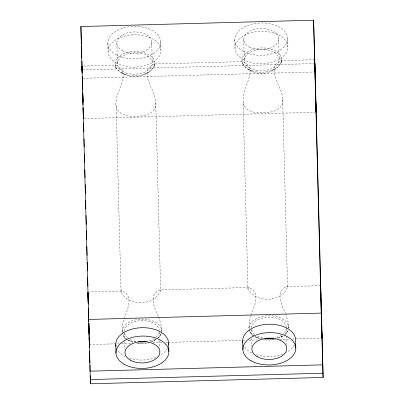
<?xml version="1.0" encoding="UTF-8"?>
<svg xmlns="http://www.w3.org/2000/svg" width="404" height="404" viewBox="0 0 404 404"><rect width="100%" height="100%" fill="white"/><g stroke="black" fill="none" stroke-linecap="round" stroke-linejoin="round"><path stroke-width="0.3" stroke-dasharray="2.02 1.52" d="M158.626 317.115L161.009 324.341L161.686 331.517A19.836 12.13 -1.5 0 0 141.516 319.195A19.836 12.13 -1.5 0 0 122.094 332.598L122.311 325.77L123.993 319.155M285.547 313.656L287.931 320.882L288.602 328.058A19.836 12.13 -1.5 0 0 268.933 315.726A19.836 12.13 -1.5 0 0 248.96 328.533L249.233 322.311L250.914 315.696M314.676 59.787L281.113 60.524C263.999 68.493 283.154 86.966 282.643 99.273L287.562 287.133C281.26 302.702 255.712 303.449 247.955 288.643L243.062 101.788C242.41 91.597 248.788 82.714 250.116 72.856C250.505 68.079 247.374 62.307 242.405 61.605L154.192 63.983C137.926 71.255 154.54 88.996 155.459 100.253C158.691 112.504 145.309 116.761 135.749 116.18C125.881 117.387 113.14 112.539 116.317 100.318C117.109 89.466 131.78 70.942 115.483 65.064L82.608 66.11M282.643 99.273C283.8 110.135 271.089 113.115 262.671 112.726C254.99 113.201 243.602 111.453 243.062 101.788M161.534 331.179L161.661 329.411M288.411 328.306L288.577 325.952M154.671 63.716C153.374 72.104 142.844 76.341 135.244 76.972C127.639 76.8 117.569 73.205 115.145 65.387L115.483 65.064M281.593 60.262C280.295 68.645 269.766 72.882 262.161 73.513C254.56 73.341 244.486 69.746 242.062 61.928L242.405 61.605M155.722 102.732L160.641 290.592C154.343 306.161 128.795 306.904 121.033 292.102L116.14 105.247M157.368 338.572L158.833 337.335L160.853 334.527L161.368 332.32M124.174 318.599C127.26 310.08 134.375 295.602 121.826 290.946L87.905 292.082M251.096 315.14C254.177 306.621 261.292 292.142 248.743 287.486L159.979 289.915C147.869 294.44 154.646 308.595 158.403 316.554M160.974 333.871L160.1 335.704L157.944 338.032M287.895 330.411L287.022 332.245L284.29 335.113M121.574 72.978L125.583 74.402A19.836 12.13 -1.5 0 0 144.743 73.882C148.879 72.382 152.399 69.584 154.525 65.716M248.49 69.518L252.505 70.942A19.836 12.13 -1.5 0 0 271.665 70.422C275.801 68.922 279.315 66.125 281.447 62.256M287.774 331.068L284.865 334.573M155.732 339.774L151.758 341.678L156.944 338.825M282.654 336.315L278.674 338.219L283.861 335.365M144.743 73.882L148.667 72.24M271.665 70.422L275.584 68.781M155.666 339.577L151.778 340.966L149.44 341.375M282.583 336.118L278.699 337.507L276.361 337.916M320.589 285.739L286.901 286.456C274.791 290.981 281.568 305.136 285.325 313.095M121.826 290.946L121.023 291.441L121.033 292.102M248.743 287.486L247.945 287.986L247.955 288.643M82.805 69.897L314.231 63.59M83.027 78.265L313.822 71.973M84.057 118.564L314.852 112.277M89.345 344.536L118.983 343.728M121.503 343.658L131.593 343.385M136.638 343.249L149.253 342.905M153.035 342.799L162.494 342.541M165.645 342.456L167.539 342.405M168.17 342.39L245.728 340.274M248.884 340.188L257.08 339.966M263.388 339.794L275.998 339.451M279.78 339.345L289.239 339.087M292.395 339.001L321.397 338.214M262.408 338.385L259.459 338.032L254.611 336.401M136.077 341.915L132.537 341.491L127.694 339.86M252.505 70.942C248.303 69.685 244.667 67.089 242.289 63.398M125.583 74.402C121.382 73.139 117.751 70.548 115.372 66.857M286.901 286.456L287.562 287.133M159.979 289.915L160.641 290.592M255.495 336.855L259.514 338.744L254.51 336.406M128.573 340.314L132.598 342.203L127.593 339.865M281.113 60.524L281.654 61.378M154.192 63.983L154.732 64.837M254.05 336.083C251.939 334.871 250.222 332.911 249.581 330.538M127.129 339.542L125.28 338.249L122.983 335.002M253.732 335.946L252.202 334.79L250.02 332.093A19.836 12.13 -1.5 0 1 249.117 329.74M126.816 339.405L125.28 338.249L123.099 335.552L122.493 333.507M250.02 332.093L248.94 327.27M122.018 330.73L122.26 332.431M287.668 38.42L287.89 46.793M278.679 38.668L279.225 59.59M286.269 328.619L286.446 335.386M286.466 336.002L286.689 344.617M243.774 39.617L244.324 60.539M251.369 329.568L251.53 335.724M251.596 338.183L251.803 346.183M234.785 39.865L235.007 48.233M160.752 41.88L160.969 50.248M151.758 42.127L152.308 63.049M159.353 332.078L159.514 338.229M159.58 340.693L159.787 348.692M116.857 43.076L117.402 63.999M124.447 333.027L124.609 339.183M124.674 341.643L124.866 349.026M107.868 43.324L108.085 51.692M242.001 61.337L242.006 62.534M115.084 64.797L115.09 65.993M274.074 339.471A19.836 12.13 -1.5 0 1 264.181 339.744M286.239 327.386A17.458 10.676 -1.5 0 1 282.82 333.982M281.346 335.073A17.458 10.676 -1.5 0 1 274.841 337.779M262.701 337.971A17.458 10.676 -1.5 0 1 256.666 335.744M254.666 334.371A17.458 10.676 -1.5 0 1 251.465 329.452M251.344 327.78A17.458 10.676 -1.5 0 1 268.478 317.19A17.458 10.676 -1.5 0 1 286.199 326.831M243.006 64.297A19.836 12.13 -1.5 0 1 261.423 47.94A19.836 12.13 -1.5 0 1 280.76 63.266M161.332 333.335A19.836 12.13 -1.5 0 1 160.853 334.527M147.157 342.93A19.836 12.13 -1.5 0 1 137.264 343.203M159.151 332.522A17.458 10.676 -1.5 0 1 155.904 337.441M154.429 338.532A17.458 10.676 -1.5 0 1 147.303 341.38M135.784 341.43A17.458 10.676 -1.5 0 1 129.75 339.203M127.75 337.83A17.458 10.676 -1.5 0 1 124.679 333.462M124.427 331.24A17.458 10.676 -1.5 0 1 141.557 320.65A17.458 10.676 -1.5 0 1 159.282 330.29M116.089 67.756A19.836 12.13 -1.5 0 1 134.502 51.399A19.836 12.13 -1.5 0 1 153.838 66.726M294.309 344.925A26.452 16.175 -1.5 0 1 286.653 352.243M282.744 354.061A26.452 16.175 -1.5 0 1 256.303 354.778M251.768 352.909A26.452 16.175 -1.5 0 1 244.228 346.294M167.387 348.384A26.452 16.175 -1.5 0 1 159.732 355.702M155.823 357.52A26.452 16.175 -1.5 0 1 129.381 358.237M125.376 356.636A26.452 16.175 -1.5 0 1 117.029 349.253M122.735 71.407A17.458 10.676 -1.5 0 0 151.793 65.827A17.458 10.676 -1.5 0 0 130.037 53.338A17.458 10.676 -1.5 0 0 122.735 71.407M249.652 67.948A17.458 10.676 -1.5 0 0 278.715 62.367A17.458 10.676 -1.5 0 0 256.959 49.879A17.458 10.676 -1.5 0 0 249.652 67.948M122.185 50.485A17.458 10.676 -1.5 0 0 151.248 44.905A17.458 10.676 -1.5 0 0 129.492 32.416A17.458 10.676 -1.5 0 0 122.185 50.485M115.943 54.545A26.452 16.175 -1.5 0 0 159.969 46.091A26.452 16.175 -1.5 0 0 127.013 27.169A26.452 16.175 -1.5 0 0 115.943 54.545M116.16 62.913A26.452 16.175 -1.5 0 0 160.191 54.459A26.452 16.175 -1.5 0 0 127.23 35.537A26.452 16.175 -1.5 0 0 116.16 62.913M249.106 47.026A17.458 10.676 -1.5 0 0 278.164 41.445A17.458 10.676 -1.5 0 0 256.409 28.957A17.458 10.676 -1.5 0 0 249.106 47.026M242.865 51.086A26.452 16.175 -1.5 0 0 286.891 42.632A26.452 16.175 -1.5 0 0 253.929 23.71A26.452 16.175 -1.5 0 0 242.865 51.086M243.082 59.454A26.452 16.175 -1.5 0 0 287.108 51A26.452 16.175 -1.5 0 0 254.151 32.078A26.452 16.175 -1.5 0 0 243.082 59.454"/><path stroke-width="0.61" d="M270.938 338.582L266.66 338.683M89.941 365.034L90.415 383.78L323.109 377.457L322.751 364.847L90.067 371.185L80.891 26.543L313.58 20.2L315.08 71.942M88.562 319.448L321.246 313.105L322.751 364.847M90.284 379.558L322.968 373.215M90.415 383.78L90.324 379.644M314.741 61.62L314.686 59.807L314.797 64.978M87.936 292.708L88.269 304.081M89.274 342.703L89.345 344.536L89.218 339.345M314.989 69.988L314.862 63.574L316.115 112.241L315.862 102.182M80.891 26.543L81.406 44.208M81.462 46.101L81.81 58.09M81.901 61.246L82.214 71.973M82.36 77.023L82.396 78.28L82.365 77.088M82.214 73.27L81.997 66.15L82.113 71.321M83.118 108.378L83.426 118.579L83.179 108.525M89.087 336.168L88.728 323.488M89.122 337.396L89.173 339.234M314.974 67.488L315.256 77.618M315.155 75.977L315.529 89.557M321.256 308.606L321.781 328.139M82.371 76.826L82.421 78.623M82.32 76.932L82.618 85.805M82.467 82.32L82.618 87.779M82.739 92.132L83.017 104.782M82.608 90.067L82.254 76.78M82.679 92.577L82.764 95.713M82.84 95.894L83.022 102.555M88.809 323.67L89.077 333.881M88.314 308.106L88.673 318.716M88.491 314.767L88.683 321.67M315.549 88.471L323.109 377.457M320.842 295.799L320.589 285.739L322.028 338.193L321.907 333.002M313.58 20.2L321.246 313.105M295.779 348.066L295.556 339.693A26.452 16.175 -1.5 0 0 267.66 324.286A26.452 16.175 -1.5 0 0 242.784 342.339M242.673 341.138L242.895 349.505M168.64 343.153L168.857 351.525M115.756 344.597L115.973 352.965M82.865 94.814L83.022 100.849M90.223 375.755L90.294 378.533M82.179 69.912L82.209 71.109M83.204 107.782L83.421 115.978M83.603 122.917L83.83 131.744M84.012 138.678L84.229 146.874M84.411 153.813L84.643 162.64M84.825 169.574L85.037 177.77M85.219 184.704L85.451 193.531M85.633 200.47L85.845 208.666M86.027 215.6L86.259 224.427M86.426 230.734L86.658 239.562M86.835 246.496L87.067 255.323M87.249 262.262L87.466 270.458M87.648 277.391L87.875 286.219M88.042 292.526L88.274 301.354M88.456 308.287L88.668 316.484M88.85 323.422L89.082 332.25M89.158 336.911L89.481 347.379M89.577 351.162L89.89 363.146M88.158 302.142L87.921 292.668M273.604 338.047A17.458 10.676 -1.5 0 1 265.68 338.421M146.137 341.607A17.458 10.676 -1.5 0 1 138.203 341.824M115.973 346.4A26.452 16.175 -1.5 0 1 141.233 327.725A26.452 16.175 -1.5 0 1 168.599 344.359M257.217 356.666A17.458 10.676 -1.5 0 0 286.274 351.086A17.458 10.676 -1.5 0 0 264.519 338.603A17.458 10.676 -1.5 0 0 257.217 356.666M250.97 360.727A26.452 16.175 -1.5 0 0 294.996 352.273A26.452 16.175 -1.5 0 0 262.039 333.356A26.452 16.175 -1.5 0 0 250.97 360.727M130.295 360.126A17.458 10.676 -1.5 0 0 159.353 354.545A17.458 10.676 -1.5 0 0 137.602 342.062A17.458 10.676 -1.5 0 0 130.295 360.126M124.053 364.186A26.452 16.175 -1.5 0 0 168.079 355.732A26.452 16.175 -1.5 0 0 135.118 336.815A26.452 16.175 -1.5 0 0 124.053 364.186"/></g></svg>
